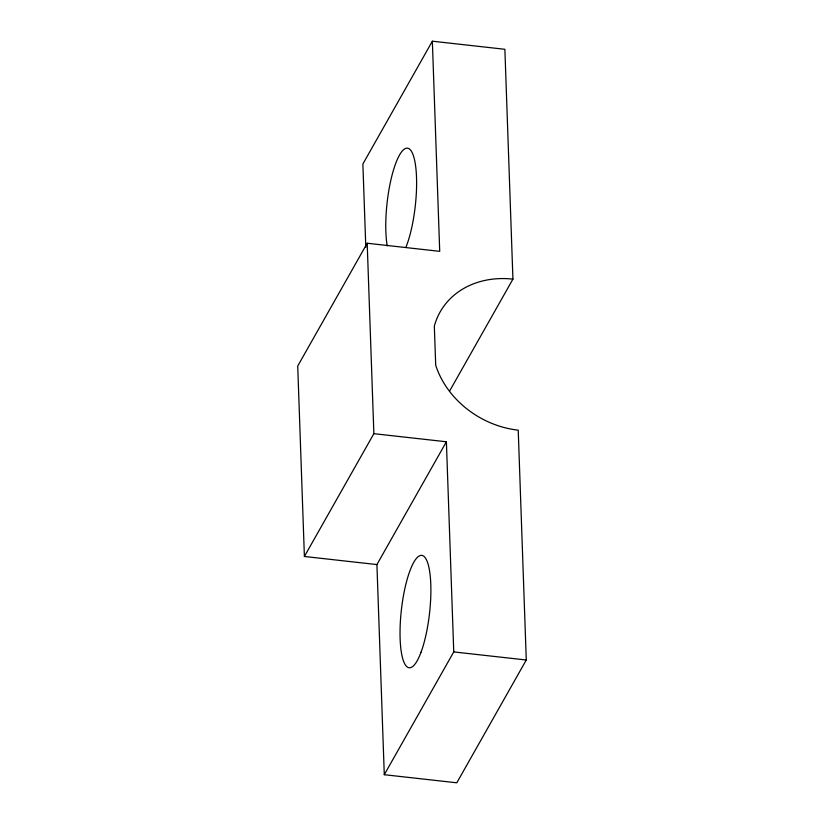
<?xml version="1.0" encoding="UTF-8"?>
<svg xmlns="http://www.w3.org/2000/svg" width="824" height="824" viewBox="0 0 824 824"><rect width="100%" height="100%" fill="white"/><g stroke="black" fill="none" stroke-linecap="round" stroke-linejoin="round"><path stroke-width="1.24" d="M449.77 390.761L512.93 279.13L504.875 49.296L432.353 41.2L362.879 163.997L365.804 247.282M432.353 41.2L439.717 251.341L367.195 243.245L297.721 366.041L304.396 556.478L376.918 564.574L446.392 441.777L373.869 433.682L304.396 556.478M512.93 279.13A86.685 72.368 29.5 0 0 434.33 326.119L435.7 365.207A86.685 72.368 29.5 0 0 518.224 430.169L526.279 660.003L456.805 782.8L384.283 774.704L453.756 651.918L446.392 441.777M453.756 651.918L526.279 660.003M367.195 243.245L373.869 433.682M376.918 564.574L384.283 774.704M387.228 245.851A56.537 14.173 -83.6 0 1 395.242 164.676A56.537 14.173 -83.6 0 1 415.667 166.366A56.537 14.173 -83.6 0 1 405.872 247.396M421.085 652.083A56.537 14.173 -83.6 0 0 425.071 557.549A56.537 14.173 -83.6 0 0 400.207 624.942A56.537 14.173 -83.6 0 0 421.085 652.083"/></g></svg>
